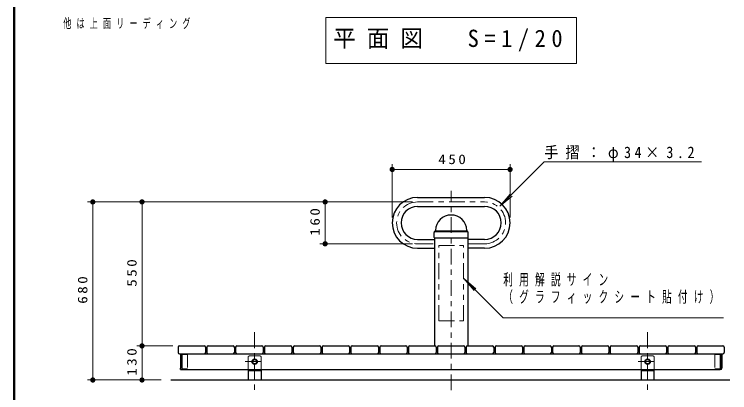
# Model space of a CAD drawing. Units: millimetres on the paper, scale 1:20. Extents: x -365 to 0, y -5 to 257.
# Drawn here: x -365 to -228.5, y 106.5 to 178.8 of the extents above; entities that cross this region are included whole.
import ezdxf

# ---------------------------------------------------------------- set-up
doc = ezdxf.new("R2010")
doc.units = ezdxf.units.MM
for name, pattern in [('USER1', [4.5, 2.5, -2]), ('USER2', [6, 3, -1, 1, -1]), ('USER3', [8, 3, -1, 1, -1, 1, -1])]:
    doc.linetypes.add(name, pattern=pattern)
doc.layers.add('LY_1', color=7, linetype='Continuous', lineweight=25)
doc.styles.add('ＭＳ ゴシック', font='')
doc.styles.get('ＭＳ ゴシック').set_extended_font_data('MS Gothic')

# ---------------------------------------------------------------- blocks, each defined once
blk = doc.blocks.new('filled_dot')
at = {"color": 0, "linetype": 'Continuous', "lineweight": -2, "const_width": 1.25}
blk.add_lwpolyline([(-0.625, 0, 1), (0.625, 0, 1)], format="xyb", close=True, dxfattribs=at)

msp = doc.modelspace()

# ---------------------------------------------------------------- linework, layer by layer
at = {"layer": 'LY_1', "lineweight": 50}
msp.add_line((-365, 257), (-365, 0), dxfattribs=at)
at = {"layer": 'LY_1', "lineweight": 13}
for p, q in [((-305.527, 178.177), (-305.527, 169.377)), ((-257.727, 178.177), (-305.527, 178.177)), ((-257.727, 169.377), (-257.727, 178.177)), ((-305.527, 169.377), (-257.727, 169.377)), ((-263.851, 150.567), (-272.303, 142.115)), ((-263.851, 150.567), (-233.851, 150.567)), ((-292.877, 139.942), (-292.877, 150.135)), ((-292.877, 149.135), (-270.377, 149.135)), ((-270.377, 139.942), (-270.377, 150.135)), ((-272.303, 142.115), (-270.375, 144.413)), ((-272.303, 142.115), (-270.005, 144.043)), ((-290.377, 142.942), (-351.022, 142.942)), ((-350.022, 108.942), (-350.022, 142.942)), ((-290.377, 142.942), (-341.627, 142.942)), ((-340.627, 115.442), (-340.627, 142.942)), ((-289.027, 142.942), (-306.674, 142.942)), ((-305.674, 134.942), (-305.674, 142.942)), ((-284.783, 137.213), (-278.47, 137.213)), ((-284.582, 137.442), (-278.671, 137.442)), ((-289.027, 134.942), (-306.674, 134.942)), ((-279.178, 128.302), (-277.252, 126.002)), ((-279.178, 128.302), (-276.882, 126.372)), ((-271.67, 120.779), (-279.178, 128.302)), ((-271.67, 120.779), (-229.67, 120.779)), ((-334.752, 115.442), (-341.627, 115.442)), ((-340.627, 108.942), (-340.627, 115.442)), ((-333.252, 113.942), (-333.252, 110.942)), ((-230.002, 113.942), (-230.002, 110.942)), ((-336.982, 108.942), (-351.022, 108.942))]:
    msp.add_line(p, q, dxfattribs=at)
at = {"layer": 'LY_1', "linetype": 'USER2', "lineweight": 13}
for p, q in [((-281.627, 107.015), (-281.627, 145.073)), ((-288.027, 142.942), (-275.227, 142.942)), ((-288.027, 134.942), (-284.802, 134.942)), ((-275.227, 134.942), (-278.452, 134.942)), ((-319.127, 118.049), (-319.127, 107.015)), ((-244.127, 118.049), (-244.127, 107.015)), ((-320.91, 112.442), (-317.343, 112.442)), ((-245.91, 112.442), (-242.343, 112.442))]:
    msp.add_line(p, q, dxfattribs=at)
at = {"layer": 'LY_1'}
for p, q in [((-288.027, 143.792), (-275.227, 143.792)), ((-288.027, 142.092), (-275.227, 142.092)), ((-284.877, 136.117), (-284.856, 137.133)), ((-284.798, 137.271), (-284.67, 137.398)), ((-278.456, 137.271), (-278.583, 137.398)), ((-278.377, 136.117), (-278.397, 137.133)), ((-288.027, 135.792), (-284.802, 135.792)), ((-284.852, 136.092), (-278.402, 136.092)), ((-284.802, 136.092), (-284.802, 115.442)), ((-278.452, 136.092), (-278.452, 115.442)), ((-275.227, 135.792), (-278.452, 135.792)), ((-288.027, 134.092), (-284.802, 134.092)), ((-275.227, 134.092), (-278.452, 134.092)), ((-333.752, 115.192), (-333.752, 114.192)), ((-333.502, 115.442), (-328.752, 115.442)), ((-328.502, 115.192), (-328.502, 114.192)), ((-328.252, 115.192), (-328.252, 114.192)), ((-328.002, 115.442), (-323.252, 115.442)), ((-323.002, 115.192), (-323.002, 114.192)), ((-322.752, 115.192), (-322.752, 114.192)), ((-322.502, 115.442), (-317.752, 115.442)), ((-317.502, 115.192), (-317.502, 114.192)), ((-317.252, 115.192), (-317.252, 114.192)), ((-317.002, 115.442), (-312.252, 115.442)), ((-312.002, 115.192), (-312.002, 114.192)), ((-311.752, 115.192), (-311.752, 114.192)), ((-311.502, 115.442), (-306.752, 115.442)), ((-306.502, 115.192), (-306.502, 114.192)), ((-306.252, 115.192), (-306.252, 114.192)), ((-306.002, 115.442), (-301.252, 115.442)), ((-301.002, 115.192), (-301.002, 114.192)), ((-300.752, 115.192), (-300.752, 114.192)), ((-300.502, 115.442), (-295.752, 115.442)), ((-295.502, 115.192), (-295.502, 114.192)), ((-295.252, 115.192), (-295.252, 114.192)), ((-295.002, 115.442), (-290.252, 115.442)), ((-290.002, 115.192), (-290.002, 114.192)), ((-289.752, 115.192), (-289.752, 114.192)), ((-289.502, 115.442), (-284.752, 115.442)), ((-284.502, 115.192), (-284.502, 114.192)), ((-284.252, 115.192), (-284.252, 114.192)), ((-284.002, 115.442), (-279.252, 115.442)), ((-279.002, 115.192), (-279.002, 114.192)), ((-278.752, 115.192), (-278.752, 114.192)), ((-278.502, 115.442), (-273.752, 115.442)), ((-273.502, 115.192), (-273.502, 114.192)), ((-273.252, 115.192), (-273.252, 114.192)), ((-273.002, 115.442), (-268.252, 115.442)), ((-268.002, 115.192), (-268.002, 114.192)), ((-267.752, 115.192), (-267.752, 114.192)), ((-267.502, 115.442), (-262.752, 115.442)), ((-262.502, 115.192), (-262.502, 114.192)), ((-262.252, 115.192), (-262.252, 114.192)), ((-262.002, 115.442), (-257.252, 115.442)), ((-257.002, 115.192), (-257.002, 114.192)), ((-256.752, 115.192), (-256.752, 114.192)), ((-256.502, 115.442), (-251.752, 115.442)), ((-251.502, 115.192), (-251.502, 114.192)), ((-251.252, 115.192), (-251.252, 114.192)), ((-251.002, 115.442), (-246.252, 115.442)), ((-246.002, 115.192), (-246.002, 114.192)), ((-245.752, 115.192), (-245.752, 114.192)), ((-245.502, 115.442), (-240.752, 115.442)), ((-240.502, 115.192), (-240.502, 114.192)), ((-240.252, 115.192), (-240.252, 114.192)), ((-240.002, 115.442), (-235.252, 115.442)), ((-235.002, 115.192), (-235.002, 114.192)), ((-234.752, 115.192), (-234.752, 114.192)), ((-234.502, 115.442), (-229.752, 115.442)), ((-229.502, 115.192), (-229.502, 114.192)), ((-333.502, 113.942), (-229.752, 113.942)), ((-333.252, 113.942), (-333.302, 113.692)), ((-333.302, 113.692), (-333.302, 111.192)), ((-333.002, 113.942), (-333.002, 110.942)), ((-230.252, 113.942), (-230.252, 110.942)), ((-230.002, 113.942), (-229.952, 113.692)), ((-229.952, 113.692), (-229.952, 111.192)), ((-319.372, 112.867), (-319.617, 112.442)), ((-319.617, 112.442), (-319.372, 112.017)), ((-318.881, 112.867), (-319.372, 112.867)), ((-319.372, 112.017), (-318.881, 112.017)), ((-318.636, 112.442), (-318.881, 112.867)), ((-318.881, 112.017), (-318.636, 112.442)), ((-244.372, 112.867), (-244.617, 112.442)), ((-244.617, 112.442), (-244.372, 112.017)), ((-243.881, 112.867), (-244.372, 112.867)), ((-244.372, 112.017), (-243.881, 112.017)), ((-243.636, 112.442), (-243.881, 112.867)), ((-243.881, 112.017), (-243.636, 112.442)), ((-333.252, 110.942), (-333.302, 111.192)), ((-333.252, 110.942), (-333.002, 110.942)), ((-333.002, 110.942), (-281.627, 110.942)), ((-320.377, 110.782), (-317.877, 110.782)), ((-320.342, 110.782), (-320.342, 108.942)), ((-317.912, 110.782), (-317.912, 108.942)), ((-281.627, 110.942), (-230.252, 110.942)), ((-245.377, 110.782), (-242.877, 110.782)), ((-245.342, 110.782), (-245.342, 108.942)), ((-242.912, 110.782), (-242.912, 108.942)), ((-230.002, 110.942), (-230.252, 110.942)), ((-230.002, 110.942), (-229.952, 111.192)), ((-335.131, 108.942), (-228.461, 108.942))]:
    msp.add_line(p, q, dxfattribs=at)
at = {"layer": 'LY_1', "linetype": 'USER3', "lineweight": 13}
for p, q in [((-284.002, 120.217), (-284.002, 134.592)), ((-284.002, 134.592), (-279.252, 134.592)), ((-279.252, 120.217), (-279.252, 134.592)), ((-284.002, 120.217), (-279.252, 120.217))]:
    msp.add_line(p, q, dxfattribs=at)
at = {"layer": 'LY_1', "linetype": 'USER1', "lineweight": 13}
for p, q in [((-331.927, 113.827), (-333.002, 113.827)), ((-331.927, 113.827), (-331.927, 111.057)), ((-320.127, 113.532), (-318.127, 113.532)), ((-245.127, 113.532), (-243.127, 113.532)), ((-231.327, 113.827), (-231.327, 111.057)), ((-231.327, 113.827), (-230.252, 113.827)), ((-320.377, 113.282), (-320.377, 110.782)), ((-317.877, 113.282), (-317.877, 110.782)), ((-245.377, 113.282), (-245.377, 110.782)), ((-242.877, 113.282), (-242.877, 110.782)), ((-331.927, 111.057), (-333.002, 111.057)), ((-231.327, 111.057), (-230.252, 111.057))]:
    msp.add_line(p, q, dxfattribs=at)
at = {"layer": 'LY_1'}
for centre, radius in [((-319.127, 112.442), 0.525), ((-319.127, 112.442), 0.425), ((-244.127, 112.442), 0.525), ((-244.127, 112.442), 0.425)]:
    msp.add_circle(centre, radius, dxfattribs=at)
for centre, radius, start, end in [((-288.027, 138.942), 4.85, 90, 270), ((-275.227, 138.942), 4.85, 270, 90), ((-288.027, 138.942), 3.15, 90, 270), ((-275.227, 138.942), 3.15, 270, 90), ((-281.627, 137.442), 3, 1.14005, 178.85842), ((-284.656, 137.129), 0.2, 135, 178.99605), ((-284.776, 137.504), 0.15, 315, 358.85842), ((-278.477, 137.504), 0.15, 181.14005, 225), ((-278.597, 137.129), 0.2, 1.00395, 45), ((-284.852, 136.117), 0.025, 178.87801, 270), ((-278.402, 136.117), 0.025, 270, 1.12199), ((-333.502, 115.192), 0.25, 90, 180), ((-328.752, 115.192), 0.25, 0, 90), ((-328.002, 115.192), 0.25, 90, 180), ((-323.252, 115.192), 0.25, 0, 90), ((-322.502, 115.192), 0.25, 90, 180), ((-317.752, 115.192), 0.25, 0, 90), ((-317.002, 115.192), 0.25, 90, 180), ((-312.252, 115.192), 0.25, 0, 90), ((-311.502, 115.192), 0.25, 90, 180), ((-306.752, 115.192), 0.25, 0, 90), ((-306.002, 115.192), 0.25, 90, 180), ((-301.252, 115.192), 0.25, 0, 90), ((-300.502, 115.192), 0.25, 90, 180), ((-295.752, 115.192), 0.25, 0, 90), ((-295.002, 115.192), 0.25, 90, 180), ((-290.252, 115.192), 0.25, 0, 90), ((-289.502, 115.192), 0.25, 90, 180), ((-284.752, 115.192), 0.25, 0, 90), ((-284.002, 115.192), 0.25, 90, 180), ((-279.252, 115.192), 0.25, 0, 90), ((-278.502, 115.192), 0.25, 90, 180), ((-273.752, 115.192), 0.25, 0, 90), ((-273.002, 115.192), 0.25, 90, 180), ((-268.252, 115.192), 0.25, 0, 90), ((-267.502, 115.192), 0.25, 90, 180), ((-262.752, 115.192), 0.25, 0, 90), ((-262.002, 115.192), 0.25, 90, 180), ((-257.252, 115.192), 0.25, 0, 90), ((-256.502, 115.192), 0.25, 90, 180), ((-251.752, 115.192), 0.25, 0, 90), ((-251.002, 115.192), 0.25, 90, 180), ((-246.252, 115.192), 0.25, 0, 90), ((-245.502, 115.192), 0.25, 90, 180), ((-240.752, 115.192), 0.25, 0, 90), ((-240.002, 115.192), 0.25, 90, 180), ((-235.252, 115.192), 0.25, 0, 90), ((-234.502, 115.192), 0.25, 90, 180), ((-229.752, 115.192), 0.25, 0, 90), ((-333.502, 114.192), 0.25, 180, 270), ((-328.752, 114.192), 0.25, 270, 0), ((-328.002, 114.192), 0.25, 180, 270), ((-323.252, 114.192), 0.25, 270, 0), ((-322.502, 114.192), 0.25, 180, 270), ((-317.752, 114.192), 0.25, 270, 0), ((-317.002, 114.192), 0.25, 180, 270), ((-312.252, 114.192), 0.25, 270, 0), ((-311.502, 114.192), 0.25, 180, 270), ((-306.752, 114.192), 0.25, 270, 0), ((-306.002, 114.192), 0.25, 180, 270), ((-301.252, 114.192), 0.25, 270, 0), ((-300.502, 114.192), 0.25, 180, 270), ((-295.752, 114.192), 0.25, 270, 0), ((-295.002, 114.192), 0.25, 180, 270), ((-290.252, 114.192), 0.25, 270, 0), ((-289.502, 114.192), 0.25, 180, 270), ((-284.752, 114.192), 0.25, 270, 0), ((-284.002, 114.192), 0.25, 180, 270), ((-279.252, 114.192), 0.25, 270, 0), ((-278.502, 114.192), 0.25, 180, 270), ((-273.752, 114.192), 0.25, 270, 0), ((-273.002, 114.192), 0.25, 180, 270), ((-268.252, 114.192), 0.25, 270, 0), ((-267.502, 114.192), 0.25, 180, 270), ((-262.752, 114.192), 0.25, 270, 0), ((-262.002, 114.192), 0.25, 180, 270), ((-257.252, 114.192), 0.25, 270, 0), ((-256.502, 114.192), 0.25, 180, 270), ((-251.752, 114.192), 0.25, 270, 0), ((-251.002, 114.192), 0.25, 180, 270), ((-246.252, 114.192), 0.25, 270, 0), ((-245.502, 114.192), 0.25, 180, 270), ((-240.752, 114.192), 0.25, 270, 0), ((-240.002, 114.192), 0.25, 180, 270), ((-235.252, 114.192), 0.25, 270, 0), ((-234.502, 114.192), 0.25, 180, 270), ((-229.752, 114.192), 0.25, 270, 0)]:
    msp.add_arc(centre, radius, start, end, dxfattribs=at)
at = {"layer": 'LY_1', "linetype": 'USER2', "lineweight": 13}
for centre, start, end in [((-288.027, 138.942), 90, 270), ((-275.227, 138.942), 270, 90)]:
    msp.add_arc(centre, 4, start, end, dxfattribs=at)
at = {"layer": 'LY_1', "linetype": 'USER1', "lineweight": 13}
for centre, start, end in [((-320.127, 113.282), 90, 180), ((-318.127, 113.282), 0, 90), ((-245.127, 113.282), 90, 180), ((-243.127, 113.282), 0, 90)]:
    msp.add_arc(centre, 0.25, start, end, dxfattribs=at)

# ---------------------------------------------------------------- block references
at = {"layer": 'LY_1', "lineweight": 13, "xscale": 0.4, "yscale": 0.4}
msp.add_blockref('filled_dot', (-292.877, 149.135), dxfattribs=at)
for p, rotation in [((-270.377, 149.135), 180), ((-350.022, 142.942), 270), ((-340.627, 142.942), 270), ((-305.674, 142.942), 270), ((-305.674, 134.942), 90), ((-340.627, 115.442), 270), ((-340.627, 115.442), 90), ((-350.022, 108.942), 90), ((-340.627, 108.942), 90)]:
    msp.add_blockref('filled_dot', p, dxfattribs=dict(at, rotation=rotation))

# ---------------------------------------------------------------- texts
at = {"layer": 'LY_1', "style": 'ＭＳ ゴシック'}
for s, insert, char_height, attachment_point in [('\\T1.64;\\W0.6;\u3000他は上面リーディング', (-358.179, 177.97), 1.833, 1), ('\\T1.5;\\W0.95;平面図\u3000S=1/20', (-304.127, 173.777), 3.299, 4), ('\\T1.5;\\W0.9;手摺：φ34×3.2', (-263.851, 150.717), 2.199, 7), ('\\T1.33;\\W1.15;450', (-281.211, 150.135), 1.833, 8), ('\\T1.64;\\W0.6;利用解説サイン', (-271.67, 129.229), 2.199, 1), ('\\T1.64;\\W0.6;（グラフィックシート貼付け）', (-271.67, 125.929), 2.199, 1)]:
    msp.add_mtext(s, dxfattribs=dict(at, insert=insert, char_height=char_height, attachment_point=attachment_point))
at = {"layer": 'LY_1', "char_height": 1.833, "attachment_point": 8, "rotation": 90, "style": 'ＭＳ ゴシック'}
for s, insert in [('\\T1.33;\\W1.15;160', (-306.674, 139.363)), ('\\T1.33;\\W1.15;550', (-341.627, 129.607)), ('\\T1.33;\\W1.15;680', (-351.022, 126.357)), ('\\T1.33;\\W1.15;130', (-341.627, 112.613))]:
    msp.add_mtext(s, dxfattribs=dict(at, insert=insert))

doc.saveas('drawing.dxf')
